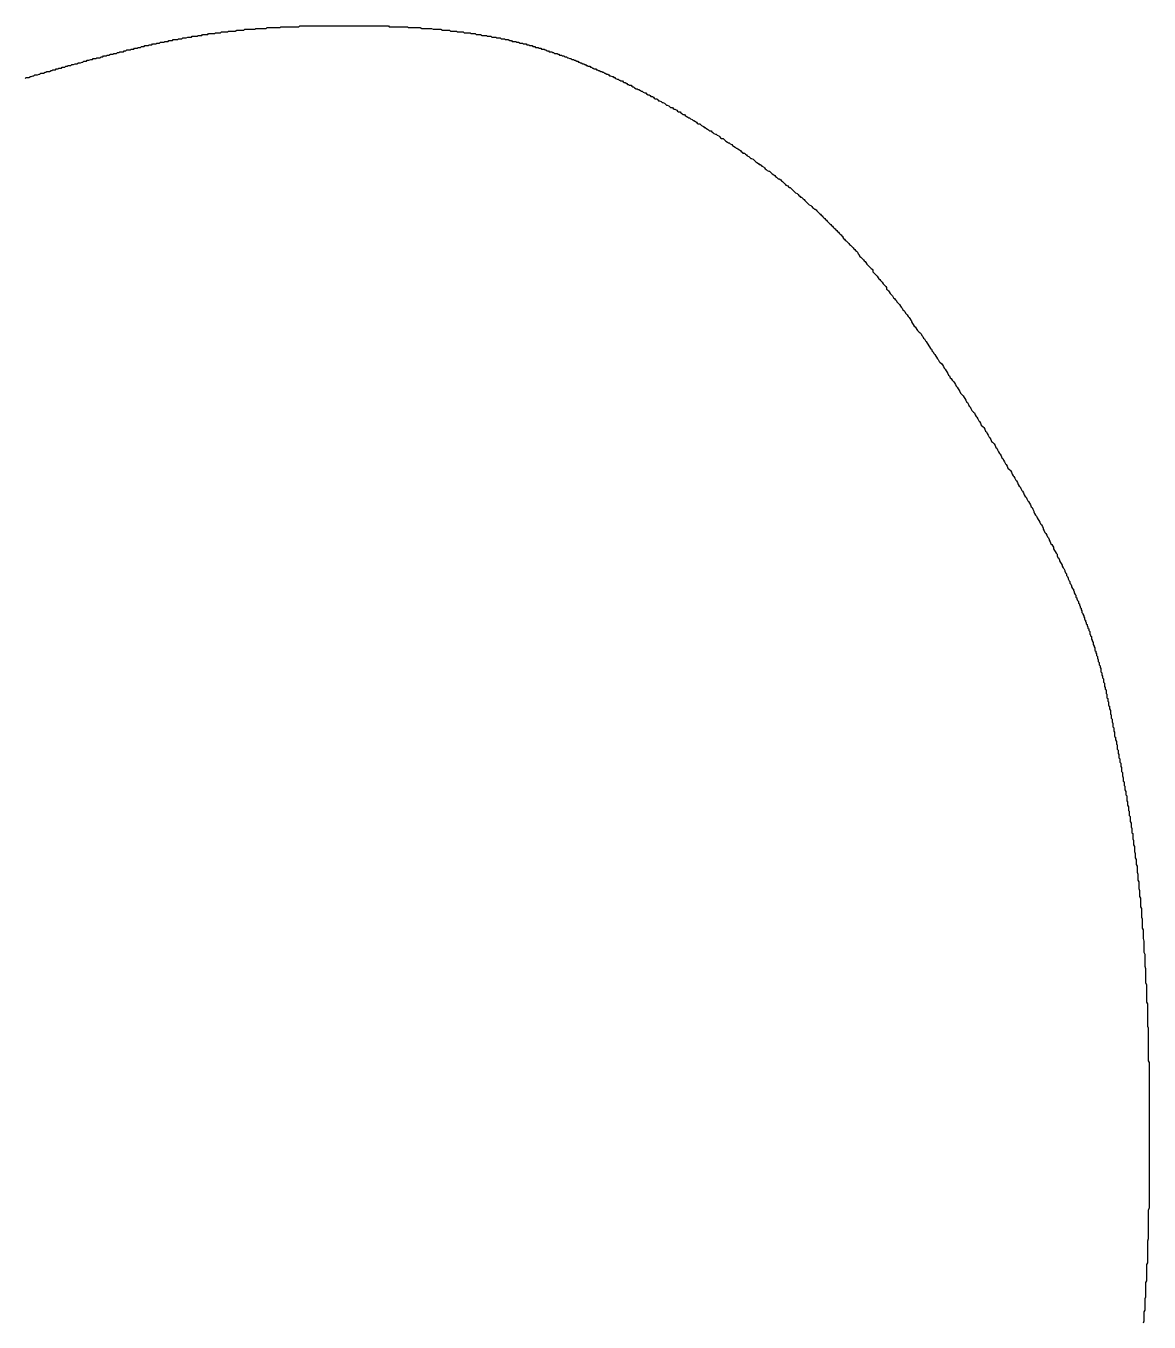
# Model space of a CAD drawing. Header units: millimetres. Extents: x 35 to 605, y 64 to 964.
# Drawn here: x 286.62 to 299.68, y 607.15 to 622.22 of the extents above; entities that cross this region are included whole.
import ezdxf

# ---------------------------------------------------------------- set-up
doc = ezdxf.new("R2010")
doc.units = ezdxf.units.MM

msp = doc.modelspace()

# ---------------------------------------------------------------- linework, layer by layer
msp.add_polyline3d([(286.617, 621.608, 0), (286.627, 621.618, 0), (286.647, 621.618, 0), (286.657, 621.618, 0), (286.677, 621.628, 0), (286.687, 621.628, 0), (286.707, 621.638, 0), (286.717, 621.638, 0), (286.727, 621.648, 0), (286.747, 621.648, 0), (286.757, 621.648, 0), (286.777, 621.658, 0), (286.787, 621.658, 0), (286.797, 621.668, 0), (286.817, 621.668, 0), (286.827, 621.668, 0), (286.847, 621.678, 0), (286.857, 621.678, 0), (286.867, 621.688, 0), (286.887, 621.688, 0), (286.897, 621.688, 0), (286.917, 621.698, 0), (286.927, 621.698, 0), (286.937, 621.708, 0), (286.957, 621.708, 0), (286.967, 621.708, 0), (286.977, 621.718, 0), (286.997, 621.718, 0), (287.007, 621.728, 0), (287.027, 621.728, 0), (287.037, 621.728, 0), (287.047, 621.738, 0), (287.067, 621.738, 0), (287.077, 621.738, 0), (287.087, 621.748, 0), (287.107, 621.748, 0), (287.117, 621.758, 0), (287.127, 621.758, 0), (287.147, 621.758, 0), (287.157, 621.768, 0), (287.167, 621.768, 0), (287.177, 621.768, 0), (287.197, 621.778, 0), (287.207, 621.778, 0), (287.217, 621.778, 0), (287.237, 621.788, 0), (287.247, 621.788, 0), (287.257, 621.788, 0), (287.277, 621.798, 0), (287.287, 621.798, 0), (287.297, 621.808, 0), (287.307, 621.808, 0), (287.327, 621.808, 0), (287.337, 621.818, 0), (287.347, 621.818, 0), (287.357, 621.818, 0), (287.377, 621.828, 0), (287.387, 621.828, 0), (287.397, 621.828, 0), (287.407, 621.838, 0), (287.427, 621.838, 0), (287.437, 621.838, 0), (287.447, 621.848, 0), (287.457, 621.848, 0), (287.467, 621.848, 0), (287.487, 621.848, 0), (287.497, 621.858, 0), (287.507, 621.858, 0), (287.517, 621.858, 0), (287.527, 621.868, 0), (287.547, 621.868, 0), (287.557, 621.868, 0), (287.567, 621.878, 0), (287.577, 621.878, 0), (287.587, 621.878, 0), (287.607, 621.888, 0), (287.617, 621.888, 0), (287.627, 621.888, 0), (287.637, 621.888, 0), (287.647, 621.898, 0), (287.657, 621.898, 0), (287.677, 621.898, 0), (287.687, 621.908, 0), (287.697, 621.908, 0), (287.707, 621.908, 0), (287.717, 621.918, 0), (287.727, 621.918, 0), (287.747, 621.918, 0), (287.757, 621.918, 0), (287.767, 621.928, 0), (287.777, 621.928, 0), (287.787, 621.928, 0), (287.797, 621.938, 0), (287.807, 621.938, 0), (287.827, 621.938, 0), (287.837, 621.938, 0), (287.847, 621.948, 0), (287.857, 621.948, 0), (287.867, 621.948, 0), (287.877, 621.948, 0), (287.887, 621.958, 0), (287.897, 621.958, 0), (287.917, 621.958, 0), (287.927, 621.968, 0), (287.937, 621.968, 0), (287.947, 621.968, 0), (287.957, 621.968, 0), (287.967, 621.978, 0), (287.977, 621.978, 0), (287.987, 621.978, 0), (287.997, 621.978, 0), (288.007, 621.988, 0), (288.027, 621.988, 0), (288.037, 621.988, 0), (288.047, 621.988, 0), (288.057, 621.998, 0), (288.067, 621.998, 0), (288.077, 621.998, 0), (288.087, 621.998, 0), (288.097, 622.008, 0), (288.107, 622.008, 0), (288.117, 622.008, 0), (288.137, 622.008, 0), (288.147, 622.018, 0), (288.157, 622.018, 0), (288.167, 622.018, 0), (288.177, 622.018, 0), (288.187, 622.028, 0), (288.197, 622.028, 0), (288.207, 622.028, 0), (288.217, 622.028, 0), (288.227, 622.028, 0), (288.237, 622.038, 0), (288.247, 622.038, 0), (288.267, 622.038, 0), (288.277, 622.038, 0), (288.287, 622.048, 0), (288.297, 622.048, 0), (288.307, 622.048, 0), (288.317, 622.048, 0), (288.327, 622.048, 0), (288.337, 622.058, 0), (288.347, 622.058, 0), (288.357, 622.058, 0), (288.367, 622.058, 0), (288.387, 622.058, 0), (288.397, 622.068, 0), (288.407, 622.068, 0), (288.417, 622.068, 0), (288.427, 622.068, 0), (288.437, 622.068, 0), (288.447, 622.078, 0), (288.457, 622.078, 0), (288.467, 622.078, 0), (288.477, 622.078, 0), (288.487, 622.078, 0), (288.507, 622.088, 0), (288.517, 622.088, 0), (288.527, 622.088, 0), (288.537, 622.088, 0), (288.547, 622.088, 0), (288.557, 622.098, 0), (288.567, 622.098, 0), (288.577, 622.098, 0), (288.587, 622.098, 0), (288.597, 622.098, 0), (288.617, 622.098, 0), (288.627, 622.108, 0), (288.637, 622.108, 0), (288.647, 622.108, 0), (288.657, 622.108, 0), (288.667, 622.108, 0), (288.677, 622.118, 0), (288.687, 622.118, 0), (288.697, 622.118, 0), (288.717, 622.118, 0), (288.727, 622.118, 0), (288.737, 622.118, 0), (288.747, 622.128, 0), (288.757, 622.128, 0), (288.767, 622.128, 0), (288.777, 622.128, 0), (288.787, 622.128, 0), (288.807, 622.128, 0), (288.817, 622.128, 0), (288.827, 622.138, 0), (288.837, 622.138, 0), (288.847, 622.138, 0), (288.857, 622.138, 0), (288.867, 622.138, 0), (288.887, 622.138, 0), (288.897, 622.148, 0), (288.907, 622.148, 0), (288.917, 622.148, 0), (288.927, 622.148, 0), (288.937, 622.148, 0), (288.957, 622.148, 0), (288.967, 622.148, 0), (288.977, 622.158, 0), (288.987, 622.158, 0), (288.997, 622.158, 0), (289.017, 622.158, 0), (289.027, 622.158, 0), (289.037, 622.158, 0), (289.047, 622.158, 0), (289.057, 622.158, 0), (289.077, 622.168, 0), (289.087, 622.168, 0), (289.097, 622.168, 0), (289.107, 622.168, 0), (289.117, 622.168, 0), (289.137, 622.168, 0), (289.147, 622.168, 0), (289.157, 622.168, 0), (289.167, 622.178, 0), (289.187, 622.178, 0), (289.197, 622.178, 0), (289.207, 622.178, 0), (289.217, 622.178, 0), (289.237, 622.178, 0), (289.247, 622.178, 0), (289.257, 622.178, 0), (289.267, 622.178, 0), (289.287, 622.178, 0), (289.297, 622.188, 0), (289.307, 622.188, 0), (289.317, 622.188, 0), (289.337, 622.188, 0), (289.347, 622.188, 0), (289.357, 622.188, 0), (289.377, 622.188, 0), (289.387, 622.188, 0), (289.397, 622.188, 0), (289.417, 622.188, 0), (289.427, 622.198, 0), (289.437, 622.198, 0), (289.457, 622.198, 0), (289.467, 622.198, 0), (289.477, 622.198, 0), (289.497, 622.198, 0), (289.507, 622.198, 0), (289.517, 622.198, 0), (289.537, 622.198, 0), (289.547, 622.198, 0), (289.557, 622.198, 0), (289.577, 622.198, 0), (289.587, 622.208, 0), (289.597, 622.208, 0), (289.617, 622.208, 0), (289.627, 622.208, 0), (289.637, 622.208, 0), (289.657, 622.208, 0), (289.667, 622.208, 0), (289.687, 622.208, 0), (289.697, 622.208, 0), (289.707, 622.208, 0), (289.727, 622.208, 0), (289.737, 622.208, 0), (289.757, 622.208, 0), (289.767, 622.208, 0), (289.777, 622.208, 0), (289.797, 622.208, 0), (289.807, 622.218, 0), (289.827, 622.218, 0), (289.837, 622.218, 0), (289.847, 622.218, 0), (289.867, 622.218, 0), (289.877, 622.218, 0), (289.897, 622.218, 0), (289.907, 622.218, 0), (289.927, 622.218, 0), (289.937, 622.218, 0), (289.947, 622.218, 0), (289.967, 622.218, 0), (289.977, 622.218, 0), (289.997, 622.218, 0), (290.007, 622.218, 0), (290.027, 622.218, 0), (290.037, 622.218, 0), (290.057, 622.218, 0), (290.067, 622.218, 0), (290.077, 622.218, 0), (290.097, 622.218, 0), (290.107, 622.218, 0), (290.127, 622.218, 0), (290.137, 622.218, 0), (290.157, 622.218, 0), (290.167, 622.218, 0), (290.187, 622.218, 0), (290.197, 622.218, 0), (290.217, 622.218, 0), (290.227, 622.218, 0), (290.247, 622.218, 0), (290.257, 622.218, 0), (290.267, 622.218, 0), (290.287, 622.218, 0), (290.297, 622.218, 0), (290.317, 622.218, 0), (290.327, 622.218, 0), (290.347, 622.218, 0), (290.357, 622.218, 0), (290.377, 622.218, 0), (290.387, 622.218, 0), (290.407, 622.218, 0), (290.417, 622.218, 0), (290.437, 622.218, 0), (290.447, 622.218, 0), (290.467, 622.218, 0), (290.477, 622.218, 0), (290.497, 622.218, 0), (290.507, 622.218, 0), (290.527, 622.218, 0), (290.537, 622.218, 0), (290.557, 622.218, 0), (290.567, 622.218, 0), (290.587, 622.218, 0), (290.597, 622.218, 0), (290.607, 622.218, 0), (290.627, 622.218, 0), (290.637, 622.218, 0), (290.657, 622.218, 0), (290.667, 622.218, 0), (290.687, 622.218, 0), (290.697, 622.218, 0), (290.717, 622.218, 0), (290.727, 622.218, 0), (290.747, 622.218, 0), (290.757, 622.218, 0), (290.777, 622.218, 0), (290.787, 622.218, 0), (290.807, 622.218, 0), (290.817, 622.218, 0), (290.837, 622.218, 0), (290.847, 622.208, 0), (290.867, 622.208, 0), (290.877, 622.208, 0), (290.897, 622.208, 0), (290.907, 622.208, 0), (290.917, 622.208, 0), (290.937, 622.208, 0), (290.947, 622.208, 0), (290.967, 622.208, 0), (290.977, 622.208, 0), (290.997, 622.208, 0), (291.007, 622.208, 0), (291.027, 622.208, 0), (291.037, 622.208, 0), (291.057, 622.208, 0), (291.067, 622.198, 0), (291.077, 622.198, 0), (291.097, 622.198, 0), (291.107, 622.198, 0), (291.127, 622.198, 0), (291.137, 622.198, 0), (291.157, 622.198, 0), (291.167, 622.198, 0), (291.187, 622.198, 0), (291.197, 622.198, 0), (291.207, 622.198, 0), (291.227, 622.188, 0), (291.237, 622.188, 0), (291.257, 622.188, 0), (291.267, 622.188, 0), (291.287, 622.188, 0), (291.297, 622.188, 0), (291.307, 622.188, 0), (291.327, 622.188, 0), (291.337, 622.188, 0), (291.357, 622.178, 0), (291.367, 622.178, 0), (291.377, 622.178, 0), (291.397, 622.178, 0), (291.407, 622.178, 0), (291.427, 622.178, 0), (291.437, 622.178, 0), (291.447, 622.178, 0), (291.467, 622.168, 0), (291.477, 622.168, 0), (291.487, 622.168, 0), (291.507, 622.168, 0), (291.517, 622.168, 0), (291.537, 622.168, 0), (291.547, 622.168, 0), (291.557, 622.158, 0), (291.577, 622.158, 0), (291.587, 622.158, 0), (291.597, 622.158, 0), (291.617, 622.158, 0), (291.627, 622.158, 0), (291.637, 622.148, 0), (291.657, 622.148, 0), (291.667, 622.148, 0), (291.677, 622.148, 0), (291.697, 622.148, 0), (291.707, 622.148, 0), (291.717, 622.138, 0), (291.727, 622.138, 0), (291.747, 622.138, 0), (291.757, 622.138, 0), (291.767, 622.138, 0), (291.787, 622.138, 0), (291.797, 622.128, 0), (291.807, 622.128, 0), (291.827, 622.128, 0), (291.837, 622.128, 0), (291.847, 622.128, 0), (291.857, 622.118, 0), (291.877, 622.118, 0), (291.887, 622.118, 0), (291.897, 622.118, 0), (291.907, 622.118, 0), (291.927, 622.108, 0), (291.937, 622.108, 0), (291.947, 622.108, 0), (291.957, 622.108, 0), (291.977, 622.108, 0), (291.987, 622.098, 0), (291.997, 622.098, 0), (292.007, 622.098, 0), (292.027, 622.098, 0), (292.037, 622.088, 0), (292.047, 622.088, 0), (292.057, 622.088, 0), (292.077, 622.088, 0), (292.087, 622.088, 0), (292.097, 622.078, 0), (292.107, 622.078, 0), (292.127, 622.078, 0), (292.137, 622.078, 0), (292.147, 622.068, 0), (292.157, 622.068, 0), (292.167, 622.068, 0), (292.187, 622.068, 0), (292.197, 622.058, 0), (292.207, 622.058, 0), (292.217, 622.058, 0), (292.227, 622.058, 0), (292.247, 622.048, 0), (292.257, 622.048, 0), (292.267, 622.048, 0), (292.277, 622.038, 0), (292.287, 622.038, 0), (292.307, 622.038, 0), (292.317, 622.038, 0), (292.327, 622.028, 0), (292.337, 622.028, 0), (292.347, 622.028, 0), (292.367, 622.018, 0), (292.377, 622.018, 0), (292.387, 622.018, 0), (292.397, 622.018, 0), (292.407, 622.008, 0), (292.417, 622.008, 0), (292.437, 622.008, 0), (292.447, 621.998, 0), (292.457, 621.998, 0), (292.467, 621.998, 0), (292.477, 621.988, 0), (292.487, 621.988, 0), (292.507, 621.988, 0), (292.517, 621.978, 0), (292.527, 621.978, 0), (292.537, 621.978, 0), (292.547, 621.968, 0), (292.557, 621.968, 0), (292.577, 621.968, 0), (292.587, 621.958, 0), (292.597, 621.958, 0), (292.607, 621.958, 0), (292.617, 621.948, 0), (292.627, 621.948, 0), (292.647, 621.948, 0), (292.657, 621.938, 0), (292.667, 621.938, 0), (292.677, 621.928, 0), (292.687, 621.928, 0), (292.697, 621.928, 0), (292.707, 621.918, 0), (292.727, 621.918, 0), (292.737, 621.918, 0), (292.747, 621.908, 0), (292.757, 621.908, 0), (292.767, 621.898, 0), (292.777, 621.898, 0), (292.797, 621.898, 0), (292.807, 621.888, 0), (292.817, 621.888, 0), (292.827, 621.878, 0), (292.837, 621.878, 0), (292.847, 621.878, 0), (292.857, 621.868, 0), (292.877, 621.868, 0), (292.887, 621.858, 0), (292.897, 621.858, 0), (292.907, 621.858, 0), (292.917, 621.848, 0), (292.927, 621.848, 0), (292.947, 621.838, 0), (292.957, 621.838, 0), (292.967, 621.828, 0), (292.977, 621.828, 0), (292.987, 621.828, 0), (292.997, 621.818, 0), (293.007, 621.818, 0), (293.027, 621.808, 0), (293.037, 621.808, 0), (293.047, 621.798, 0), (293.057, 621.798, 0), (293.067, 621.788, 0), (293.077, 621.788, 0), (293.097, 621.778, 0), (293.107, 621.778, 0), (293.117, 621.768, 0), (293.127, 621.768, 0), (293.137, 621.758, 0), (293.147, 621.758, 0), (293.157, 621.748, 0), (293.177, 621.748, 0), (293.187, 621.738, 0), (293.197, 621.738, 0), (293.207, 621.728, 0), (293.217, 621.728, 0), (293.227, 621.718, 0), (293.247, 621.718, 0), (293.257, 621.708, 0), (293.267, 621.708, 0), (293.277, 621.698, 0), (293.287, 621.698, 0), (293.307, 621.688, 0), (293.317, 621.688, 0), (293.327, 621.678, 0), (293.337, 621.678, 0), (293.347, 621.668, 0), (293.357, 621.668, 0), (293.377, 621.658, 0), (293.387, 621.658, 0), (293.397, 621.648, 0), (293.407, 621.638, 0), (293.417, 621.638, 0), (293.437, 621.628, 0), (293.447, 621.628, 0), (293.457, 621.618, 0), (293.467, 621.618, 0), (293.477, 621.608, 0), (293.497, 621.598, 0), (293.507, 621.598, 0), (293.517, 621.588, 0), (293.527, 621.588, 0), (293.537, 621.578, 0), (293.557, 621.578, 0), (293.567, 621.568, 0), (293.577, 621.558, 0), (293.587, 621.558, 0), (293.607, 621.548, 0), (293.617, 621.538, 0), (293.627, 621.538, 0), (293.637, 621.528, 0), (293.657, 621.528, 0), (293.667, 621.518, 0), (293.677, 621.508, 0), (293.687, 621.508, 0), (293.697, 621.498, 0), (293.717, 621.488, 0), (293.727, 621.488, 0), (293.737, 621.478, 0), (293.747, 621.478, 0), (293.767, 621.468, 0), (293.777, 621.458, 0), (293.787, 621.458, 0), (293.797, 621.448, 0), (293.817, 621.438, 0), (293.827, 621.438, 0), (293.837, 621.428, 0), (293.857, 621.418, 0), (293.867, 621.418, 0), (293.877, 621.408, 0), (293.887, 621.398, 0), (293.907, 621.398, 0), (293.917, 621.388, 0), (293.927, 621.378, 0), (293.937, 621.368, 0), (293.957, 621.368, 0), (293.967, 621.358, 0), (293.977, 621.348, 0), (293.987, 621.348, 0), (294.007, 621.338, 0), (294.017, 621.328, 0), (294.027, 621.328, 0), (294.047, 621.318, 0), (294.057, 621.308, 0), (294.067, 621.298, 0), (294.077, 621.298, 0), (294.097, 621.288, 0), (294.107, 621.278, 0), (294.117, 621.268, 0), (294.137, 621.268, 0), (294.147, 621.258, 0), (294.157, 621.248, 0), (294.167, 621.248, 0), (294.187, 621.238, 0), (294.197, 621.228, 0), (294.207, 621.218, 0), (294.227, 621.218, 0), (294.237, 621.208, 0), (294.247, 621.198, 0), (294.257, 621.188, 0), (294.277, 621.188, 0), (294.287, 621.178, 0), (294.297, 621.168, 0), (294.317, 621.158, 0), (294.327, 621.148, 0), (294.337, 621.148, 0), (294.347, 621.138, 0), (294.367, 621.128, 0), (294.377, 621.118, 0), (294.387, 621.118, 0), (294.407, 621.108, 0), (294.417, 621.098, 0), (294.427, 621.088, 0), (294.437, 621.078, 0), (294.457, 621.078, 0), (294.467, 621.068, 0), (294.477, 621.058, 0), (294.497, 621.048, 0), (294.507, 621.038, 0), (294.517, 621.038, 0), (294.527, 621.028, 0), (294.547, 621.018, 0), (294.557, 621.008, 0), (294.567, 620.998, 0), (294.587, 620.998, 0), (294.597, 620.988, 0), (294.607, 620.978, 0), (294.617, 620.968, 0), (294.637, 620.958, 0), (294.647, 620.958, 0), (294.657, 620.948, 0), (294.677, 620.938, 0), (294.687, 620.928, 0), (294.697, 620.918, 0), (294.707, 620.908, 0), (294.727, 620.908, 0), (294.737, 620.898, 0), (294.747, 620.888, 0), (294.757, 620.878, 0), (294.777, 620.868, 0), (294.787, 620.858, 0), (294.797, 620.858, 0), (294.807, 620.848, 0), (294.827, 620.838, 0), (294.837, 620.828, 0), (294.847, 620.818, 0), (294.867, 620.808, 0), (294.877, 620.798, 0), (294.887, 620.798, 0), (294.897, 620.788, 0), (294.917, 620.778, 0), (294.927, 620.768, 0), (294.937, 620.758, 0), (294.947, 620.748, 0), (294.957, 620.738, 0), (294.977, 620.738, 0), (294.987, 620.728, 0), (294.997, 620.718, 0), (295.007, 620.708, 0), (295.027, 620.698, 0), (295.037, 620.688, 0), (295.047, 620.678, 0), (295.057, 620.678, 0), (295.077, 620.668, 0), (295.087, 620.658, 0), (295.097, 620.648, 0), (295.107, 620.638, 0), (295.117, 620.628, 0), (295.137, 620.618, 0), (295.147, 620.608, 0), (295.157, 620.608, 0), (295.167, 620.598, 0), (295.177, 620.588, 0), (295.197, 620.578, 0), (295.207, 620.568, 0), (295.217, 620.558, 0), (295.227, 620.548, 0), (295.237, 620.538, 0), (295.257, 620.528, 0), (295.267, 620.528, 0), (295.277, 620.518, 0), (295.287, 620.508, 0), (295.297, 620.498, 0), (295.317, 620.488, 0), (295.327, 620.478, 0), (295.337, 620.468, 0), (295.347, 620.458, 0), (295.357, 620.448, 0), (295.367, 620.438, 0), (295.377, 620.438, 0), (295.397, 620.428, 0), (295.407, 620.418, 0), (295.417, 620.408, 0), (295.427, 620.398, 0), (295.437, 620.388, 0), (295.447, 620.378, 0), (295.457, 620.368, 0), (295.477, 620.358, 0), (295.487, 620.348, 0), (295.497, 620.338, 0), (295.507, 620.338, 0), (295.517, 620.328, 0), (295.527, 620.318, 0), (295.537, 620.308, 0), (295.547, 620.298, 0), (295.557, 620.288, 0), (295.567, 620.278, 0), (295.587, 620.268, 0), (295.597, 620.258, 0), (295.607, 620.248, 0), (295.617, 620.238, 0), (295.627, 620.228, 0), (295.637, 620.228, 0), (295.647, 620.218, 0), (295.657, 620.208, 0), (295.667, 620.198, 0), (295.677, 620.188, 0), (295.687, 620.178, 0), (295.697, 620.168, 0), (295.707, 620.158, 0), (295.717, 620.148, 0), (295.727, 620.138, 0), (295.747, 620.128, 0), (295.757, 620.118, 0), (295.767, 620.108, 0), (295.777, 620.098, 0), (295.787, 620.088, 0), (295.797, 620.088, 0), (295.807, 620.078, 0), (295.817, 620.068, 0), (295.827, 620.058, 0), (295.837, 620.048, 0), (295.847, 620.038, 0), (295.857, 620.028, 0), (295.867, 620.018, 0), (295.877, 620.008, 0), (295.887, 619.998, 0), (295.897, 619.988, 0), (295.907, 619.978, 0), (295.917, 619.968, 0), (295.927, 619.958, 0), (295.937, 619.948, 0), (295.947, 619.938, 0), (295.957, 619.928, 0), (295.967, 619.918, 0), (295.977, 619.908, 0), (295.987, 619.898, 0), (295.997, 619.888, 0), (296.007, 619.878, 0), (296.017, 619.868, 0), (296.027, 619.858, 0), (296.037, 619.848, 0), (296.047, 619.838, 0), (296.057, 619.828, 0), (296.067, 619.818, 0), (296.077, 619.808, 0), (296.087, 619.798, 0), (296.097, 619.788, 0), (296.107, 619.778, 0), (296.117, 619.768, 0), (296.117, 619.758, 0), (296.127, 619.748, 0), (296.137, 619.738, 0), (296.147, 619.728, 0), (296.157, 619.718, 0), (296.167, 619.708, 0), (296.177, 619.698, 0), (296.187, 619.688, 0), (296.197, 619.678, 0), (296.207, 619.668, 0), (296.217, 619.658, 0), (296.227, 619.648, 0), (296.237, 619.638, 0), (296.247, 619.628, 0), (296.257, 619.618, 0), (296.267, 619.608, 0), (296.277, 619.598, 0), (296.287, 619.588, 0), (296.297, 619.568, 0), (296.307, 619.558, 0), (296.307, 619.548, 0), (296.317, 619.538, 0), (296.327, 619.528, 0), (296.337, 619.518, 0), (296.347, 619.508, 0), (296.357, 619.498, 0), (296.367, 619.488, 0), (296.377, 619.478, 0), (296.387, 619.468, 0), (296.397, 619.448, 0), (296.407, 619.438, 0), (296.417, 619.428, 0), (296.427, 619.418, 0), (296.437, 619.408, 0), (296.447, 619.398, 0), (296.457, 619.388, 0), (296.467, 619.378, 0), (296.467, 619.358, 0), (296.477, 619.348, 0), (296.487, 619.338, 0), (296.497, 619.328, 0), (296.507, 619.318, 0), (296.517, 619.308, 0), (296.527, 619.288, 0), (296.537, 619.278, 0), (296.547, 619.268, 0), (296.557, 619.258, 0), (296.567, 619.248, 0), (296.577, 619.238, 0), (296.587, 619.218, 0), (296.597, 619.208, 0), (296.607, 619.198, 0), (296.617, 619.188, 0), (296.627, 619.178, 0), (296.627, 619.158, 0), (296.637, 619.148, 0), (296.647, 619.138, 0), (296.657, 619.128, 0), (296.667, 619.108, 0), (296.677, 619.098, 0), (296.687, 619.088, 0), (296.697, 619.078, 0), (296.707, 619.058, 0), (296.717, 619.048, 0), (296.727, 619.038, 0), (296.737, 619.028, 0), (296.747, 619.008, 0), (296.757, 618.998, 0), (296.767, 618.988, 0), (296.777, 618.978, 0), (296.787, 618.958, 0), (296.797, 618.948, 0), (296.807, 618.938, 0), (296.817, 618.918, 0), (296.827, 618.908, 0), (296.837, 618.898, 0), (296.847, 618.878, 0), (296.857, 618.868, 0), (296.867, 618.858, 0), (296.877, 618.838, 0), (296.887, 618.828, 0), (296.897, 618.818, 0), (296.907, 618.798, 0), (296.917, 618.788, 0), (296.917, 618.778, 0), (296.927, 618.758, 0), (296.937, 618.748, 0), (296.947, 618.728, 0), (296.957, 618.718, 0), (296.967, 618.708, 0), (296.977, 618.688, 0), (296.987, 618.678, 0), (297.007, 618.658, 0), (297.017, 618.648, 0), (297.027, 618.638, 0), (297.037, 618.618, 0), (297.047, 618.608, 0), (297.057, 618.588, 0), (297.067, 618.578, 0), (297.077, 618.558, 0), (297.087, 618.548, 0), (297.097, 618.528, 0), (297.107, 618.518, 0), (297.117, 618.498, 0), (297.127, 618.488, 0), (297.137, 618.468, 0), (297.147, 618.458, 0), (297.157, 618.438, 0), (297.167, 618.428, 0), (297.177, 618.408, 0), (297.187, 618.398, 0), (297.197, 618.378, 0), (297.207, 618.368, 0), (297.217, 618.348, 0), (297.227, 618.338, 0), (297.237, 618.318, 0), (297.247, 618.308, 0), (297.267, 618.288, 0), (297.277, 618.278, 0), (297.287, 618.258, 0), (297.297, 618.238, 0), (297.307, 618.228, 0), (297.317, 618.208, 0), (297.327, 618.198, 0), (297.337, 618.178, 0), (297.347, 618.158, 0), (297.357, 618.148, 0), (297.367, 618.128, 0), (297.377, 618.118, 0), (297.387, 618.098, 0), (297.407, 618.078, 0), (297.417, 618.068, 0), (297.427, 618.048, 0), (297.437, 618.028, 0), (297.447, 618.018, 0), (297.457, 617.998, 0), (297.467, 617.988, 0), (297.477, 617.968, 0), (297.487, 617.948, 0), (297.497, 617.938, 0), (297.517, 617.918, 0), (297.527, 617.898, 0), (297.537, 617.888, 0), (297.547, 617.868, 0), (297.557, 617.848, 0), (297.567, 617.838, 0), (297.577, 617.818, 0), (297.587, 617.798, 0), (297.597, 617.788, 0), (297.607, 617.768, 0), (297.617, 617.748, 0), (297.637, 617.728, 0), (297.647, 617.718, 0), (297.657, 617.698, 0), (297.667, 617.678, 0), (297.677, 617.668, 0), (297.687, 617.648, 0), (297.697, 617.628, 0), (297.707, 617.618, 0), (297.717, 617.598, 0), (297.727, 617.578, 0), (297.747, 617.558, 0), (297.757, 617.548, 0), (297.767, 617.528, 0), (297.777, 617.508, 0), (297.787, 617.498, 0), (297.797, 617.478, 0), (297.807, 617.458, 0), (297.817, 617.438, 0), (297.827, 617.428, 0), (297.837, 617.408, 0), (297.847, 617.388, 0), (297.857, 617.378, 0), (297.877, 617.358, 0), (297.887, 617.338, 0), (297.897, 617.318, 0), (297.907, 617.308, 0), (297.917, 617.288, 0), (297.927, 617.268, 0), (297.937, 617.248, 0), (297.947, 617.238, 0), (297.957, 617.218, 0), (297.967, 617.198, 0), (297.977, 617.188, 0), (297.987, 617.168, 0), (297.997, 617.148, 0), (298.007, 617.128, 0), (298.017, 617.118, 0), (298.027, 617.098, 0), (298.037, 617.078, 0), (298.057, 617.058, 0), (298.067, 617.048, 0), (298.077, 617.028, 0), (298.087, 617.008, 0), (298.097, 616.988, 0), (298.107, 616.978, 0), (298.117, 616.958, 0), (298.127, 616.938, 0), (298.137, 616.928, 0), (298.147, 616.908, 0), (298.157, 616.888, 0), (298.167, 616.868, 0), (298.177, 616.858, 0), (298.187, 616.838, 0), (298.197, 616.818, 0), (298.207, 616.808, 0), (298.217, 616.788, 0), (298.227, 616.768, 0), (298.237, 616.748, 0), (298.247, 616.738, 0), (298.257, 616.718, 0), (298.267, 616.698, 0), (298.277, 616.688, 0), (298.287, 616.668, 0), (298.297, 616.648, 0), (298.307, 616.628, 0), (298.317, 616.618, 0), (298.327, 616.598, 0), (298.337, 616.578, 0), (298.337, 616.568, 0), (298.347, 616.548, 0), (298.357, 616.528, 0), (298.367, 616.518, 0), (298.377, 616.498, 0), (298.387, 616.478, 0), (298.397, 616.468, 0), (298.407, 616.448, 0), (298.417, 616.428, 0), (298.427, 616.418, 0), (298.437, 616.398, 0), (298.447, 616.378, 0), (298.447, 616.368, 0), (298.457, 616.348, 0), (298.467, 616.328, 0), (298.477, 616.318, 0), (298.487, 616.298, 0), (298.497, 616.278, 0), (298.507, 616.268, 0), (298.517, 616.248, 0), (298.517, 616.238, 0), (298.527, 616.218, 0), (298.537, 616.198, 0), (298.547, 616.188, 0), (298.557, 616.168, 0), (298.567, 616.158, 0), (298.567, 616.138, 0), (298.577, 616.118, 0), (298.587, 616.108, 0), (298.597, 616.088, 0), (298.607, 616.078, 0), (298.607, 616.058, 0), (298.617, 616.038, 0), (298.627, 616.028, 0), (298.637, 616.008, 0), (298.637, 615.998, 0), (298.647, 615.978, 0), (298.657, 615.968, 0), (298.667, 615.948, 0), (298.667, 615.938, 0), (298.677, 615.918, 0), (298.687, 615.908, 0), (298.697, 615.888, 0), (298.697, 615.878, 0), (298.707, 615.858, 0), (298.717, 615.848, 0), (298.717, 615.828, 0), (298.727, 615.818, 0), (298.737, 615.798, 0), (298.737, 615.788, 0), (298.747, 615.768, 0), (298.757, 615.758, 0), (298.757, 615.738, 0), (298.767, 615.728, 0), (298.777, 615.708, 0), (298.777, 615.698, 0), (298.787, 615.678, 0), (298.797, 615.668, 0), (298.797, 615.658, 0), (298.807, 615.638, 0), (298.807, 615.628, 0), (298.817, 615.608, 0), (298.827, 615.598, 0), (298.827, 615.578, 0), (298.837, 615.568, 0), (298.837, 615.558, 0), (298.847, 615.538, 0), (298.857, 615.528, 0), (298.857, 615.508, 0), (298.867, 615.498, 0), (298.867, 615.488, 0), (298.877, 615.468, 0), (298.877, 615.458, 0), (298.887, 615.448, 0), (298.887, 615.428, 0), (298.897, 615.418, 0), (298.897, 615.398, 0), (298.907, 615.388, 0), (298.907, 615.378, 0), (298.917, 615.358, 0), (298.917, 615.348, 0), (298.927, 615.338, 0), (298.927, 615.318, 0), (298.937, 615.308, 0), (298.937, 615.298, 0), (298.947, 615.278, 0), (298.947, 615.268, 0), (298.957, 615.258, 0), (298.957, 615.248, 0), (298.967, 615.228, 0), (298.967, 615.218, 0), (298.977, 615.208, 0), (298.977, 615.188, 0), (298.987, 615.178, 0), (298.987, 615.168, 0), (298.987, 615.148, 0), (298.997, 615.138, 0), (298.997, 615.128, 0), (299.007, 615.118, 0), (299.007, 615.098, 0), (299.007, 615.088, 0), (299.017, 615.078, 0), (299.017, 615.068, 0), (299.027, 615.048, 0), (299.027, 615.038, 0), (299.027, 615.028, 0), (299.037, 615.008, 0), (299.037, 614.998, 0), (299.047, 614.988, 0), (299.047, 614.978, 0), (299.047, 614.958, 0), (299.057, 614.948, 0), (299.057, 614.938, 0), (299.057, 614.928, 0), (299.067, 614.918, 0), (299.067, 614.898, 0), (299.077, 614.888, 0), (299.077, 614.878, 0), (299.077, 614.868, 0), (299.087, 614.848, 0), (299.087, 614.838, 0), (299.087, 614.828, 0), (299.097, 614.818, 0), (299.097, 614.808, 0), (299.097, 614.788, 0), (299.107, 614.778, 0), (299.107, 614.768, 0), (299.107, 614.758, 0), (299.117, 614.748, 0), (299.117, 614.728, 0), (299.117, 614.718, 0), (299.117, 614.708, 0), (299.127, 614.698, 0), (299.127, 614.688, 0), (299.127, 614.668, 0), (299.137, 614.658, 0), (299.137, 614.648, 0), (299.137, 614.638, 0), (299.147, 614.628, 0), (299.147, 614.608, 0), (299.147, 614.598, 0), (299.147, 614.588, 0), (299.157, 614.578, 0), (299.157, 614.568, 0), (299.157, 614.558, 0), (299.157, 614.538, 0), (299.167, 614.528, 0), (299.167, 614.518, 0), (299.167, 614.508, 0), (299.177, 614.498, 0), (299.177, 614.478, 0), (299.177, 614.468, 0), (299.177, 614.458, 0), (299.187, 614.448, 0), (299.187, 614.438, 0), (299.187, 614.428, 0), (299.187, 614.408, 0), (299.197, 614.398, 0), (299.197, 614.388, 0), (299.197, 614.378, 0), (299.197, 614.368, 0), (299.207, 614.358, 0), (299.207, 614.348, 0), (299.207, 614.328, 0), (299.207, 614.318, 0), (299.217, 614.308, 0), (299.217, 614.298, 0), (299.217, 614.288, 0), (299.217, 614.278, 0), (299.227, 614.258, 0), (299.227, 614.248, 0), (299.227, 614.238, 0), (299.227, 614.228, 0), (299.227, 614.218, 0), (299.237, 614.208, 0), (299.237, 614.198, 0), (299.237, 614.178, 0), (299.237, 614.168, 0), (299.247, 614.158, 0), (299.247, 614.148, 0), (299.247, 614.138, 0), (299.247, 614.128, 0), (299.257, 614.108, 0), (299.257, 614.098, 0), (299.257, 614.088, 0), (299.257, 614.078, 0), (299.257, 614.068, 0), (299.267, 614.058, 0), (299.267, 614.038, 0), (299.267, 614.028, 0), (299.267, 614.018, 0), (299.277, 614.008, 0), (299.277, 613.998, 0), (299.277, 613.988, 0), (299.277, 613.968, 0), (299.277, 613.958, 0), (299.287, 613.948, 0), (299.287, 613.938, 0), (299.287, 613.928, 0), (299.287, 613.918, 0), (299.297, 613.898, 0), (299.297, 613.888, 0), (299.297, 613.878, 0), (299.297, 613.868, 0), (299.307, 613.858, 0), (299.307, 613.838, 0), (299.307, 613.828, 0), (299.307, 613.818, 0), (299.307, 613.808, 0), (299.317, 613.798, 0), (299.317, 613.778, 0), (299.317, 613.768, 0), (299.317, 613.758, 0), (299.327, 613.748, 0), (299.327, 613.738, 0), (299.327, 613.718, 0), (299.327, 613.708, 0), (299.337, 613.698, 0), (299.337, 613.688, 0), (299.337, 613.668, 0), (299.337, 613.658, 0), (299.347, 613.648, 0), (299.347, 613.638, 0), (299.347, 613.618, 0), (299.347, 613.608, 0), (299.357, 613.598, 0), (299.357, 613.588, 0), (299.357, 613.568, 0), (299.357, 613.558, 0), (299.357, 613.548, 0), (299.367, 613.538, 0), (299.367, 613.518, 0), (299.367, 613.508, 0), (299.367, 613.498, 0), (299.377, 613.478, 0), (299.377, 613.468, 0), (299.377, 613.458, 0), (299.377, 613.438, 0), (299.387, 613.428, 0), (299.387, 613.418, 0), (299.387, 613.398, 0), (299.387, 613.388, 0), (299.397, 613.378, 0), (299.397, 613.358, 0), (299.397, 613.348, 0), (299.397, 613.338, 0), (299.407, 613.318, 0), (299.407, 613.308, 0), (299.407, 613.298, 0), (299.407, 613.278, 0), (299.417, 613.268, 0), (299.417, 613.258, 0), (299.417, 613.238, 0), (299.417, 613.228, 0), (299.417, 613.208, 0), (299.427, 613.198, 0), (299.427, 613.188, 0), (299.427, 613.168, 0), (299.427, 613.158, 0), (299.437, 613.138, 0), (299.437, 613.128, 0), (299.437, 613.108, 0), (299.437, 613.098, 0), (299.447, 613.088, 0), (299.447, 613.068, 0), (299.447, 613.058, 0), (299.447, 613.038, 0), (299.457, 613.028, 0), (299.457, 613.008, 0), (299.457, 612.998, 0), (299.457, 612.978, 0), (299.457, 612.968, 0), (299.467, 612.948, 0), (299.467, 612.938, 0), (299.467, 612.918, 0), (299.467, 612.908, 0), (299.477, 612.888, 0), (299.477, 612.878, 0), (299.477, 612.858, 0), (299.477, 612.838, 0), (299.487, 612.828, 0), (299.487, 612.808, 0), (299.487, 612.798, 0), (299.487, 612.778, 0), (299.487, 612.768, 0), (299.497, 612.748, 0), (299.497, 612.728, 0), (299.497, 612.718, 0), (299.497, 612.698, 0), (299.507, 612.678, 0), (299.507, 612.668, 0), (299.507, 612.648, 0), (299.507, 612.638, 0), (299.507, 612.618, 0), (299.517, 612.598, 0), (299.517, 612.588, 0), (299.517, 612.568, 0), (299.517, 612.548, 0), (299.527, 612.528, 0), (299.527, 612.518, 0), (299.527, 612.498, 0), (299.527, 612.478, 0), (299.527, 612.468, 0), (299.537, 612.448, 0), (299.537, 612.428, 0), (299.537, 612.408, 0), (299.537, 612.388, 0), (299.537, 612.378, 0), (299.547, 612.358, 0), (299.547, 612.338, 0), (299.547, 612.318, 0), (299.547, 612.298, 0), (299.547, 612.288, 0), (299.557, 612.268, 0), (299.557, 612.248, 0), (299.557, 612.228, 0), (299.557, 612.208, 0), (299.557, 612.188, 0), (299.567, 612.168, 0), (299.567, 612.158, 0), (299.567, 612.138, 0), (299.567, 612.118, 0), (299.567, 612.098, 0), (299.577, 612.078, 0), (299.577, 612.058, 0), (299.577, 612.038, 0), (299.577, 612.018, 0), (299.577, 611.998, 0), (299.577, 611.978, 0), (299.587, 611.958, 0), (299.587, 611.938, 0), (299.587, 611.918, 0), (299.587, 611.898, 0), (299.587, 611.878, 0), (299.587, 611.858, 0), (299.597, 611.838, 0), (299.597, 611.818, 0), (299.597, 611.798, 0), (299.597, 611.778, 0), (299.597, 611.758, 0), (299.597, 611.728, 0), (299.607, 611.708, 0), (299.607, 611.688, 0), (299.607, 611.668, 0), (299.607, 611.648, 0), (299.607, 611.628, 0), (299.607, 611.608, 0), (299.617, 611.578, 0), (299.617, 611.558, 0), (299.617, 611.538, 0), (299.617, 611.518, 0), (299.617, 611.488, 0), (299.617, 611.468, 0), (299.617, 611.448, 0), (299.627, 611.428, 0), (299.627, 611.398, 0), (299.627, 611.378, 0), (299.627, 611.358, 0), (299.627, 611.328, 0), (299.627, 611.308, 0), (299.627, 611.288, 0), (299.637, 611.258, 0), (299.637, 611.238, 0), (299.637, 611.218, 0), (299.637, 611.188, 0), (299.637, 611.168, 0), (299.637, 611.148, 0), (299.637, 611.118, 0), (299.637, 611.098, 0), (299.647, 611.068, 0), (299.647, 611.048, 0), (299.647, 611.018, 0), (299.647, 610.998, 0), (299.647, 610.968, 0), (299.647, 610.948, 0), (299.647, 610.918, 0), (299.647, 610.898, 0), (299.647, 610.868, 0), (299.657, 610.848, 0), (299.657, 610.818, 0), (299.657, 610.798, 0), (299.657, 610.768, 0), (299.657, 610.748, 0), (299.657, 610.718, 0), (299.657, 610.698, 0), (299.657, 610.668, 0), (299.657, 610.638, 0), (299.657, 610.618, 0), (299.657, 610.588, 0), (299.667, 610.568, 0), (299.667, 610.538, 0), (299.667, 610.508, 0), (299.667, 610.488, 0), (299.667, 610.458, 0), (299.667, 610.428, 0), (299.667, 610.408, 0), (299.667, 610.378, 0), (299.667, 610.358, 0), (299.667, 610.328, 0), (299.667, 610.298, 0), (299.667, 610.268, 0), (299.667, 610.248, 0), (299.667, 610.218, 0), (299.667, 610.188, 0), (299.677, 610.168, 0), (299.677, 610.138, 0), (299.677, 610.108, 0), (299.677, 610.088, 0), (299.677, 610.058, 0), (299.677, 610.028, 0), (299.677, 610.008, 0), (299.677, 609.978, 0), (299.677, 609.948, 0), (299.677, 609.918, 0), (299.677, 609.898, 0), (299.677, 609.868, 0), (299.677, 609.838, 0), (299.677, 609.808, 0), (299.677, 609.788, 0), (299.677, 609.758, 0), (299.677, 609.728, 0), (299.677, 609.698, 0), (299.677, 609.678, 0), (299.677, 609.648, 0), (299.677, 609.618, 0), (299.677, 609.588, 0), (299.677, 609.568, 0), (299.677, 609.538, 0), (299.677, 609.508, 0), (299.677, 609.488, 0), (299.677, 609.458, 0), (299.677, 609.428, 0), (299.677, 609.398, 0), (299.677, 609.378, 0), (299.677, 609.348, 0), (299.677, 609.318, 0), (299.677, 609.288, 0), (299.677, 609.268, 0), (299.677, 609.238, 0), (299.677, 609.208, 0), (299.677, 609.178, 0), (299.677, 609.158, 0), (299.677, 609.128, 0), (299.677, 609.098, 0), (299.677, 609.068, 0), (299.677, 609.048, 0), (299.677, 609.018, 0), (299.677, 608.988, 0), (299.677, 608.958, 0), (299.677, 608.938, 0), (299.677, 608.908, 0), (299.677, 608.878, 0), (299.677, 608.858, 0), (299.677, 608.828, 0), (299.677, 608.798, 0), (299.677, 608.768, 0), (299.677, 608.748, 0), (299.677, 608.718, 0), (299.677, 608.688, 0), (299.677, 608.668, 0), (299.677, 608.638, 0), (299.677, 608.608, 0), (299.677, 608.588, 0), (299.677, 608.558, 0), (299.677, 608.528, 0), (299.677, 608.508, 0), (299.677, 608.478, 0), (299.667, 608.448, 0), (299.667, 608.428, 0), (299.667, 608.398, 0), (299.667, 608.378, 0), (299.667, 608.348, 0), (299.667, 608.318, 0), (299.667, 608.298, 0), (299.667, 608.268, 0), (299.667, 608.248, 0), (299.667, 608.218, 0), (299.667, 608.188, 0), (299.667, 608.168, 0), (299.667, 608.138, 0), (299.667, 608.118, 0), (299.657, 608.088, 0), (299.657, 608.068, 0), (299.657, 608.038, 0), (299.657, 608.018, 0), (299.657, 607.988, 0), (299.657, 607.968, 0), (299.657, 607.938, 0), (299.657, 607.918, 0), (299.657, 607.888, 0), (299.657, 607.868, 0), (299.657, 607.838, 0), (299.647, 607.818, 0), (299.647, 607.788, 0), (299.647, 607.768, 0), (299.647, 607.748, 0), (299.647, 607.718, 0), (299.647, 607.698, 0), (299.647, 607.678, 0), (299.647, 607.648, 0), (299.647, 607.628, 0), (299.637, 607.608, 0), (299.637, 607.578, 0), (299.637, 607.558, 0), (299.637, 607.538, 0), (299.637, 607.508, 0), (299.637, 607.488, 0), (299.637, 607.468, 0), (299.637, 607.438, 0), (299.627, 607.418, 0), (299.627, 607.398, 0), (299.627, 607.378, 0), (299.627, 607.358, 0), (299.627, 607.328, 0), (299.627, 607.308, 0), (299.627, 607.288, 0), (299.617, 607.268, 0), (299.617, 607.248, 0), (299.617, 607.228, 0), (299.617, 607.208, 0), (299.617, 607.178, 0), (299.617, 607.158, 0), (299.607, 607.138, 0)])

doc.saveas('drawing.dxf')
